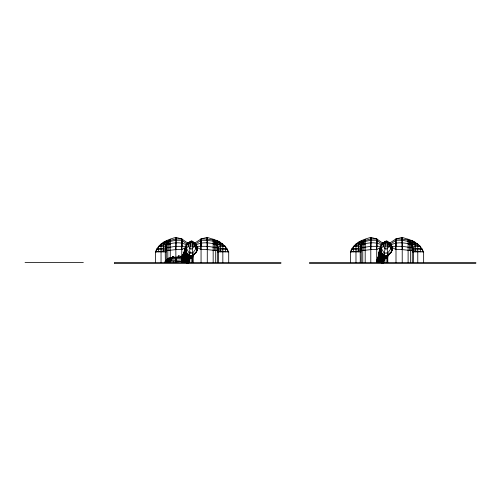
<?xml version="1.0" encoding="UTF-8"?>
<svg xmlns="http://www.w3.org/2000/svg" width="501" height="501" viewBox="0 0 501 501"><rect width="100%" height="100%" fill="white"/><g stroke="black" fill="none" stroke-linecap="round" stroke-linejoin="round"><path stroke-width="0.38" stroke-dasharray="2.5 1.88" d="M190.724 253.675L190.775 251.702L188.771 251.69M190.18 252.366L191.808 252.366M385.664 252.366L386.747 252.366M190.023 252.16L191.514 252.16M187.812 248.997L188.182 249.11"/><path stroke-width="0.75" d="M181.594 262.474L181.594 256.7L184.074 253.318L181.594 256.7L181.6 258.284L170.703 259.386M185.451 248.922L185.451 246.586L187.681 243.029L189.566 241.97L192.39 242.046L196.154 245.196L196.148 248.421L197.037 250.481L196.617 252.166L191.207 257.314L186.61 259.242L186.61 261.829M193.254 242.816L192.966 241.97L189.566 241.97L191.601 240.712L194.864 243.029L197.043 246.649L197.037 250.481L192.929 256.099L192.929 262.474M381.612 245.327L382.614 243.029L384.505 241.97L387.329 242.046L391.093 245.196L391.087 248.421L391.976 250.481L391.557 252.166L387.755 255.923L383.747 256.099L381.136 251.734M384.154 242.816L384.505 241.97L386.54 240.712L389.803 243.029L391.982 246.649L391.976 250.481L387.868 256.099L383.747 256.099L383.747 262.474M186.197 251.734L188.808 256.099L192.929 256.099L192.221 248.909L194.338 246.016L194.35 244.025L188.351 243.993L186.397 245.146L185.451 246.586M228.713 262.474L228.713 251.871L225.375 246.329C215.649 244.526 204.752 240.06 195.365 245.183L196.154 245.196L196.141 248.421L192.691 253.149L192.691 262.474M196.154 245.196L197.043 246.649L197.025 250.481L196.574 248.571M380.391 246.586L382.614 243.029L385.238 242.046L385.031 248.909L383.747 256.099L387.868 256.099L387.16 248.909L389.277 246.016L389.29 244.025L383.29 243.993L381.336 245.146L380.391 246.586L380.391 248.922M423.646 262.474L423.646 251.871L420.314 246.329C410.588 244.526 399.692 240.06 390.304 245.183L391.093 245.196L391.081 248.421L387.63 253.149L387.63 262.474M391.569 248.659L391.569 252.153L388.801 253.963L391.557 252.166L391.982 246.649L391.093 245.196M391.982 246.649L391.964 250.481L391.513 248.571M186.447 254.445L187.712 254.37L187.693 255.729L186.86 257.326L186.178 253.149M381.386 254.445L382.651 254.37L382.632 255.729L381.8 257.326L381.117 253.149M225.375 251.871L225.375 246.329C218.78 241.056 209.286 240.311 201.058 240.261L195.609 244.068L194.864 243.029L193.555 242.691L189.14 242.691L187.681 243.029L186.397 245.146C186.353 250.757 184.481 256.349 185.689 262.01M186.46 255.41L186.504 252.836L183.667 252.673L184.462 260.526L184.205 262.474L184.907 261.021L184.418 255.172L186.547 255.491L185.959 261.034L186.435 261.046L186.353 262.01M382.113 245.146L381.336 245.146C381.292 250.757 379.42 256.349 380.628 262.01M381.399 255.41L381.443 252.836L378.606 252.673L379.401 260.526L379.144 262.474L379.739 260.345L380.979 260.388L381.292 262.01M195.816 245.358L194.864 243.029L201.058 238.914L207.276 237.399L217.371 240.674L217.353 241.801L222.839 244.156L222.839 262.474M388.194 242.816L387.906 241.97L387.329 242.046L387.16 248.909L385.031 248.909L383.29 246.01L383.29 243.993L384.079 242.691L389.803 243.029L395.997 238.914L402.215 237.399L412.31 240.674L412.292 241.801L417.778 244.156L420.314 246.329L420.314 251.871M384.079 242.691L383.29 246.01L381.336 248.421L380.892 261.034L381.486 255.491L380.34 255.109L378.85 255.391L379.113 255.642L378.606 252.673L380.365 247.657L381.336 248.421L384.167 253.149L384.167 262.474M188.808 262.474C188 255.541 190.781 248.959 190.299 242.046L189.14 242.691L188.351 246.01L186.397 248.421L185.959 261.034M186.898 262.474L186.309 261.259L185.545 262.474C186.334 260.877 184.481 261.259 185.351 262.098L185.458 262.474L185.533 261.535L184.85 262.474L184.506 261.259L185.038 261.747L185.289 261.259L185.351 262.474M379.144 262.474L379.32 261.046L379.846 261.021L380.334 261.547L380.472 261.259L380.397 262.474C380.178 259.975 381.104 263.213 379.445 261.259L378.875 262.474L378.474 261.729L378.831 262.493L378.293 261.729L378.387 262.493M183.097 262.205L183.535 261.729L183.804 262.061L183.604 262.493L183.053 261.729L183.097 262.205L183.422 261.772L183.328 262.493L183.128 261.716L182.414 261.729L182.057 262.493L182.17 261.265L182.101 262.493L182.17 261.265L182.909 261.115L183.191 262.493L182.896 261.729M186.992 262.549L187.687 261.923C188.545 263.564 187.149 261.121 186.823 262.843L188.733 262.843C188.564 261.297 187.675 263.163 187.687 261.923L186.961 261.942L186.873 262.843L187.361 262.079L187.731 262.843L188.576 262.411L186.961 261.942L186.992 262.549L187.731 262.843M377.835 261.729L378.13 262.493L377.992 261.729M383.246 262.079L383.259 262.843L381.9 261.942L381.806 262.843L382.119 262.079L382.67 262.843L382.676 262.117L382.902 262.843L382.626 261.923L381.9 261.942L381.806 262.843L383.666 262.843L383.309 262.117L382.802 262.549L382.269 261.923L382.175 262.261L383.309 262.117L383.666 262.843M183.836 262.493L183.554 261.898L182.959 262.493L182.589 261.729L182.182 262.493L182.207 262.036L182.658 262.061M186.954 262.843L186.979 262.38C187.499 261.553 187.65 263.639 187.568 262.248L187.606 262.843M377.121 262.493L377.353 261.729L378.067 261.716L377.848 261.115L377.109 261.603M382.401 262.843C381.806 261.347 385.444 262.85 381.894 262.843L381.919 262.38L383.515 262.411L383.309 262.843L382.626 261.923L383.177 261.942L384.474 259.305L387.06 257.664L387.655 256.13M383.309 262.117L383.303 262.843L383.177 261.942L381.555 261.979L382.733 257.696L384.405 255.792L384.261 256.788L382.564 258.497L383.008 259.305L383.797 259.637L384.474 259.305M186.09 253.105L186.504 252.836L186.472 258.735L185.101 262.01L184.907 261.021L185.451 260.288L186.435 261.046L185.884 261.127M155.448 262.474L155.448 251.871L175.857 249.617L181.782 249.617L182.201 239.202M182.308 262.205C183.072 262.756 182.445 260.99 182.552 262.493L182.652 261.898L182.37 262.493M182.126 262.493L182.483 261.772L182.464 262.493L182.088 261.628L182.47 261.146L182.708 261.716L183.153 261.591L182.909 261.115L182.22 262.205L183.804 262.061L183.961 262.493L184.794 261.259L184.725 262.474M183.115 262.061L183.804 262.061L183.278 262.493L183.604 261.772L183.566 262.493L181.757 261.334L183.034 257L183.917 256.111M188.733 262.843L188.125 262.079L188.414 262.843M350.387 262.474L350.387 251.871L370.796 249.617L376.721 249.617L377.14 239.202M377.597 262.061L377.04 262.493L377.103 261.265L377.159 262.205L377.848 261.115L378.405 261.591L377.472 262.493L377.353 261.729L377.754 262.493L377.529 261.729M379.357 255.172L379.846 261.021L378.888 262.474C379.151 262.305 376.458 260.62 377.04 262.493L377.147 262.036L377.635 262.255M382.363 262.248L382.238 262.843L382.751 262.248L382.789 262.843M217.353 251.871L228.713 251.871L207.276 249.617L201.058 249.617C200.312 246.173 201.552 242.691 200.494 239.284L201.058 240.261M412.292 251.871L423.646 251.871L402.215 249.617L395.997 249.617C395.251 246.173 396.491 242.691 395.433 239.284L395.997 240.261L402.215 240.261L410.645 241.908L417.778 244.156L417.778 262.474M175.857 249.617L176.402 237.543M370.796 249.617L371.341 237.543M185.451 260.288L184.462 260.526L184.205 262.474L184.525 261.328L185.151 262.474L185.301 261.328L185.746 262.474L186.322 261.328L186.886 262.474M187.512 261.942L187.236 262.549M383.159 262.843L383.14 262.079L382.438 262.549L382.52 261.923L382.545 262.843M380.391 260.288L379.846 261.021L380.04 262.01L380.209 261.046M185.533 261.535L186.172 262.098L186.654 261.785L186.322 261.328L186.435 262.474L186.309 261.259L186.04 261.785M380.823 261.127L381.349 261.102L381.155 260.589L381.367 261.052L380.898 261.566L381.248 261.259L381.837 262.474L381.248 261.259L380.146 261.24M382.175 262.549L382.269 261.923L382.438 262.549M186.153 254.996L186.504 252.836M380.816 260.77L381.349 261.102L380.416 261.021L381.411 258.735L380.979 255.717L381.443 252.836L381.029 253.105M165.249 262.474C165.806 254.959 163.401 245.064 169.902 239.378M360.188 262.474C360.745 254.959 358.34 245.064 364.841 239.378M183.191 261.585L183.234 261.178L182.746 261.591M377.936 261.647L378.393 261.597L377.886 261.422L378.186 261.303L377.648 261.716L377.403 261.146L377.403 261.91M196.636 248.659L197.043 246.649M185.101 262.01L185.27 261.046M380.04 262.01L380.246 261.021M217.353 244.156L222.839 244.156C216.695 239.916 208.435 238.839 201.058 238.914L200.719 246.335M412.292 244.156L417.778 244.156C411.634 239.916 403.374 238.839 395.997 238.914L395.658 246.335M189.228 262.474L189.228 253.149L186.397 248.421L185.426 247.657L184.005 252.955L184.174 255.642L183.911 255.391L184.418 255.172M379.288 251.477L380.365 247.657L380.391 249.053M186.522 245.96L186.967 244.068L181.782 240.261L175.857 240.261L167.497 241.952M187.343 244.438L187.681 243.029L181.782 238.914L175.857 237.399C167.71 239.541 158.466 243.217 155.448 251.871L166.263 251.871M382.282 244.438L382.614 243.029L376.721 238.914L370.796 237.399C362.649 239.541 353.405 243.217 350.387 251.871L361.202 251.871M185.426 247.657L184.005 252.955L183.667 252.673L185.426 247.657L185.451 249.053M379.295 251.634L380.365 247.657M381.104 262.098L381.367 262.474L381.261 261.328L381.004 262.474L380.96 261.259L380.716 261.747L381.261 261.328L381.593 261.785C380.804 262.781 380.384 260.733 379.896 262.098L379.789 262.474L379.464 261.328L380.09 262.474L380.29 262.098M165.806 250.569C165.562 246.473 166.896 241.87 170.246 239.259L170.246 262.474M360.745 250.569C360.501 246.473 361.835 241.87 365.185 239.259L365.185 262.474M181.757 261.334L183.034 257L183.71 256.662M378.643 256.662L377.973 257L376.696 261.334L377.973 257L378.856 256.111M186.522 262.029L187.581 258.416M381.461 262.029L382.733 257.696L383.409 257.357M183.604 261.772L183.554 262.493L183.604 261.772L183.604 262.493L182.997 261.647M188.664 262.843L188.508 262.38L188.05 262.843L188.508 262.38L188.37 262.843L188.238 261.942L187.687 261.923M383.309 262.843L383.447 262.38L382.983 262.843L383.447 262.38L383.603 262.843L383.259 262.248L383.033 262.843M187.136 262.843L187.424 262.248M377.309 262.493L377.503 261.578L377.134 261.591L378.405 261.591L377.685 261.591M382.075 262.843L382.2 262.486M184.255 262.474L184.719 261.535L185.151 262.474M181.857 261.284L182.389 261.228L183.31 258.61L182.865 257.802L184.349 256.525M192.121 257.664L188.858 259.637L187.631 258.497L186.616 261.979L187.155 261.923L188.069 259.305L190.173 257.664L191.338 258.021L192.121 257.664L192.716 256.13M376.796 261.284L377.328 261.228L378.242 258.61L377.804 257.802L378.794 256.95M382.088 261.923L383.008 259.305L385.112 257.664L386.691 255.535M186.892 262.843L187.048 262.411L188.576 262.411L188.37 262.843L188.138 261.973L189.704 258.497M377.059 262.493L377.422 261.772L377.403 262.493L377.121 261.378L377.447 261.453M381.831 262.843L382.188 262.117L382.188 262.843M183.285 262.136L183.115 261.772L183.084 262.493M187.581 261.923L187.931 262.843L188.194 262.117L188.219 262.843L188.508 262.38M377.748 262.061L378.142 262.255L378.361 261.772M382.996 262.486L383.133 262.117L382.914 262.38M181.6 258.278L183.873 252.861L181.6 257.226L169.92 258.572M182.508 261.453L182.088 261.628L182.815 261.334M186.61 259.242L187.393 257.238L189.059 255.923L192.929 256.099M173.058 257.514L168.774 258.165L164.716 262.474L170.966 260.652L181.6 259.913L183.172 256.261L183.598 254.195L183.172 254.195L183.172 256.261L184.186 255.485M184.957 262.098L184.462 262.474L184.8 260.345M186.04 261.328L185.777 261.747L185.307 261.021M183.986 259.887L183.353 261.284L184.775 258.61L184.099 258.942L183.053 261.209L182.389 261.228M376.696 261.334L378.293 261.284L378.925 259.887M384.323 259.192L383.052 261.979L383.265 262.843L383.177 261.942L382.902 262.274L383.146 262.549M187.249 262.843C186.648 261.553 188.464 262.048 188.094 262.843L188.37 262.117L188.482 262.486L188.32 262.843L187.919 261.942M187.155 261.923L187.812 261.898L188.858 259.637L192.822 256.462L192.146 256.424L191.338 258.021M377.328 261.228L377.986 261.209L379.038 258.942L379.708 258.61M382.751 261.898L383.797 259.637L387.06 257.664L387.016 256.788M380.904 254.007L381.443 252.836L381.411 258.735L380.954 259.568M186.147 261.259L186.159 262.474L186.422 261.91L185.927 261.535L185.94 262.474M382.676 262.117L382.62 262.261M188.057 262.486L189.535 259.305M378.293 261.284L379.382 259.261M380.979 261.785L380.979 261.328L380.729 261.785C380.553 260.482 379.551 262.568 380.221 261.259L380.334 261.547M168.85 261.791L164.716 262.474L169.908 258.165L170.966 259.386L170.378 261.791L164.716 262.474L168.774 258.165L181.587 256.7L182.74 255.698M386.277 258.021L387.085 256.424L387.761 256.462L386.277 258.021L385.112 257.664L384.261 256.788L384.211 255.917M167.71 259.412L168.136 258.572M186.397 248.421L184.274 252.529L185.401 255.109M187.812 262.248L187.606 262.605M381.336 248.421L379.213 252.529L380.34 255.109M378.462 262.205L378.581 262.493L378.743 262.061L378.217 262.493L378.349 261.898L378.656 262.136L378.693 262.493L378.105 261.898L378.105 262.493M378.349 261.898L378.142 262.255M175.112 257.883L175.1 257.408L172.507 257.696L172.507 256.305L175.838 257.883L176.339 258.835L175.575 262.474M380.979 261.328L380.685 262.474L380.879 262.098M186.015 259.568L186.472 258.735L186.147 256.468M170.246 239.259C167.083 242.121 164.961 246.235 165.249 250.569L170.246 250.569M365.185 239.259C362.023 242.121 359.9 246.235 360.188 250.569L365.185 250.569M379.739 260.345L379.32 261.046L378.925 258.641L379.382 257.815L380.297 257.495L381.142 257.877L381.411 258.735M185.921 257.952L187.65 256.969L188.37 255.773L186.428 255.773L187.712 254.37M382.651 254.37L381.367 255.773L383.309 255.773L382.589 256.969L380.86 257.952M189.14 242.691L188.351 243.993L188.351 246.01L190.092 248.909L192.221 248.909L192.39 242.046L192.966 241.97M184.794 261.547L184.462 260.526M183.535 261.729L183.435 262.493L183.435 261.729M378.374 262.493L378.543 261.772M383.447 262.38L383.14 262.843L383.121 262.248M187.261 262.486L187.299 262.843L187.073 262.549M379.896 262.474L379.883 261.535L379.194 262.474L379.119 261.747L381.574 261.747M379.357 262.01L379.119 261.747L379.401 262.474L379.664 262.098L380.09 262.474M186.322 258.04L187.393 257.238L191.207 257.314L192.472 255.523L191.207 257.314L191.207 262.474M386.146 257.314L387.411 255.516L386.146 257.314L386.146 262.474M192.472 255.523L191.207 257.314L188.808 256.099L192.816 255.923L192.879 262.474M184.863 261.127L184.362 261.102L184.637 260.727L183.986 258.641L184.443 257.815L185.357 257.495L186.203 257.877L186.472 258.735M379.576 260.727L379.301 261.102L379.401 260.526M391.557 252.166L388.814 253.951M184.875 261.102L184.362 261.102L184.637 260.727M377.854 261.578L378.167 261.178L378.355 261.61L378.186 261.303M183.278 262.493L183.742 262.036L183.961 262.493L184.18 261.747L186.654 261.785M183.203 262.036L183.247 261.303L183.128 261.628M184.381 261.046L185.476 261.021L185.965 261.547L186.435 261.046L186.215 260.589L186.422 261.077L186.021 261.102M168.774 258.165L164.716 262.474C171.242 260.533 178.6 263.451 184.731 260.082M183.172 254.195L184.186 253.187M183.591 262.255L183.447 262.255M378.531 262.255L378.374 262.036M383.991 255.923L382.332 257.238L382.363 262.843M161.04 262.474L161.04 244.156L166.263 241.113L166.263 262.474M355.979 262.474L355.979 244.156L361.202 241.113L361.202 262.474M395.997 240.261L390.548 244.068L389.803 243.029L390.147 244.469M181.782 249.617L185.552 247.406M376.721 249.617L380.491 247.406M170.966 259.386L164.716 262.474L170.54 258.572L170.966 260.652M186.86 257.326L187.65 256.969M381.8 257.326L382.589 256.969L382.539 256.099M166.263 244.156L161.04 244.156L166.263 241.801L166.244 240.674M361.202 244.156L355.979 244.156L361.202 241.801L361.183 240.674M186.04 255.717L186.547 255.491M380.979 255.717L381.486 255.491M161.04 244.156L167.835 241.908L170.246 241.908M355.979 244.156L362.774 241.908L370.796 240.261L376.721 240.261L381.906 244.068M163.501 242.196L175.857 238.914L181.782 238.914L182.07 240.467M358.44 242.196L370.796 238.914L376.721 238.914L377.009 240.467M158.623 251.871L158.623 246.329C167.641 244.62 177.83 240.167 186.566 244.914M353.562 251.871L353.562 246.329C362.58 244.62 372.769 240.167 381.505 244.914M156.65 251.871L156.65 249.166L175.857 246.335L185.915 246.31M351.589 251.871L351.589 249.166L370.796 246.335L380.848 246.31M170.234 258.278L171.636 258.078M362.436 241.952L365.185 241.908M174.486 257.345L178.751 256.957M182.733 262.205L182.195 261.591L182.564 261.578L182.533 262.493M175.682 261.704L181.587 261.478M387.085 256.424L385.82 256.462L387.761 256.462M170.246 240.655L168.969 240.655L168.969 250.569M213.169 240.655L214.509 240.655C219.739 246.605 218.248 255.253 218.417 262.474M365.185 240.655L363.908 240.655L363.908 250.569M408.108 240.655L409.449 240.655C414.678 246.605 413.187 255.253 413.356 262.474M213.169 241.908L215.706 241.908L216.877 244.344L218.417 250.569L213.169 250.569M384.505 241.97L387.906 241.97M408.108 241.908L410.645 241.908L411.816 244.344L413.356 250.569L408.108 250.569M163.501 243.048L166.263 243.048M187.681 243.029L188.915 243.029M217.353 243.048L220.246 243.048M358.44 243.048L361.202 243.048M412.292 243.048L415.185 243.048M170.246 244.344L166.714 244.344L166.714 250.569M213.169 244.344L216.877 244.344L216.877 250.569M365.185 244.344L361.653 244.344L361.653 250.569M408.108 244.344L411.816 244.344L411.816 250.569M158.623 246.329L166.263 246.329M196.48 246.31L207.276 246.335L227.441 249.166L227.441 251.871M217.353 246.329L225.375 246.329M353.562 246.329L361.202 246.329M391.413 246.31L402.215 246.335L422.381 249.166L422.381 251.871M412.292 246.329L420.314 246.329M217.829 250.569L217.829 247.532L215.706 241.908L213.169 239.259L213.169 262.474M412.768 250.569L412.768 247.532L410.645 241.908L408.108 239.259L408.108 262.474M165.806 247.532L170.246 247.532M213.169 247.532L217.829 247.532L215.536 241.87L212.831 239.152L214.509 240.655L214.509 250.569M360.745 247.532L365.185 247.532M408.108 247.532L412.768 247.532L410.476 241.87L407.77 239.152L409.449 240.655L409.449 250.569M156.65 249.166L166.263 249.166M217.353 249.166L227.441 249.166M351.589 249.166L361.202 249.166M412.292 249.166L422.381 249.166M189.228 253.149L192.691 253.149M384.167 253.149L387.63 253.149M186.428 255.773L188.37 255.773M381.367 255.773L383.309 255.773M187.944 257.238L187.393 257.238L187.318 262.843M189.121 257.282L192.879 257.282M384.06 257.282L387.818 257.282M379.846 261.021L381.374 261.046L380.96 261.102M182.195 261.591L183.472 261.591L183.56 262.493L183.554 261.898M182.088 261.628L182.408 261.628M377.028 261.628L377.403 262.493M184.813 262.01L184.18 261.747L186.422 261.91L186.616 262.474M377.898 262.493L377.735 261.898L377.472 262.493M382.858 261.942L383.177 261.942M185.351 262.098L185.746 262.474M377.159 262.205L378.387 262.255M182.696 262.255L183.04 261.898L183.523 262.205M25.05 262.474L83.335 262.474M281.011 262.474L114.435 262.474L114.435 263.601L280.948 263.601M309.374 262.474L475.95 262.474M309.374 263.601L475.887 263.601M383.29 246.01L389.277 246.016L391.087 248.421L389.29 246.016L388.494 242.691M188.351 246.01L194.338 246.016L196.148 248.421L194.35 246.016L193.555 242.691M186.397 245.146L187.174 245.146M185.476 261.021L186.435 261.046M182.915 261.578L183.472 261.591L183.642 262.493M377.986 261.209L378.387 261.228M183.053 261.209L183.447 261.228M187.812 261.898L188.213 261.923M378.242 258.61L379.038 258.942M183.31 258.61L184.099 258.942M417.778 244.156L412.292 241.113L412.292 262.474M222.839 244.156L217.353 241.113L217.353 262.474M182.946 261.422L183.454 261.597L183.197 262.493L183.197 261.91M412.31 240.674L415.185 242.196M217.371 240.674L220.246 242.196M185.877 260.77L186.422 261.077M391.375 247.037L395.997 249.617M196.436 247.037L201.058 249.617M187.85 262.605L187.361 262.079M172.507 256.305L173.772 257.408M381.9 261.942L382.175 262.261M408.108 239.259L410.645 241.908L410.645 262.474M213.169 239.259L215.706 241.908L215.706 262.474M381.374 253.606L380.992 252.153L383.653 255.385M186.435 253.606L186.053 252.153L188.714 255.385M380.992 252.153L383.566 255.385M186.053 252.153L188.626 255.385M383.303 262.605L383.422 262.486M188.32 262.248L188.608 262.843M188.363 262.605L188.482 262.486M389.803 243.029L390.755 245.358M184.806 261.328L185.057 261.785M380.484 262.098L380.685 262.474M379.977 261.747L379.752 261.547M378.374 262.205L378.499 262.493L378.493 261.898M411.521 244.275L412.768 247.494M216.582 244.275L217.829 247.494M378.549 254.095L378.925 255.128M183.61 254.095L184.174 255.642M381.555 262.474L380.866 261.535L380.879 262.474M185.94 262.098L186.172 262.474M183.742 262.036L183.892 262.493M195.835 247.137L196.141 248.433M380.898 261.566L380.823 261.24L380.898 262.01M185.965 261.566L185.884 261.24L185.965 262.01M175.838 257.883L176.339 260.313M183.128 261.716L183.197 262.205M376.721 240.261L377.034 243.023M181.782 240.261L182.095 243.023M395.658 243.029L395.997 246.335M200.719 243.029L201.058 246.335M376.721 242.891L377.034 246.335M181.782 242.891L182.095 246.335M402.215 249.617L401.808 237.499M207.276 249.617L206.869 237.499M181.6 257.226L181.587 256.7L178.331 255.479L178.331 257.057M387.755 255.923L387.818 262.474M189.059 255.923L189.121 262.474M379.983 248.515L379.996 250.055M185.044 248.515L185.057 250.055M181.6 258.829L181.6 259.913M415.185 242.403L415.185 251.871M402.215 237.399L402.215 262.474M395.997 238.914L395.997 262.474M389.29 244.025L389.29 246.016M382.827 262.117L382.87 262.843M381.261 261.328L381.261 261.785M381.086 261.259L381.104 262.474L381.361 261.91L379.883 261.91L379.883 261.535M380.484 261.328L380.472 262.474M380.24 261.328L380.29 262.474M379.745 261.328L379.745 261.785M379.658 261.535L379.664 262.474M379.464 261.328L379.464 262.474M377.979 261.898L377.979 262.493M377.735 261.898L377.773 262.493M377.597 261.772L377.635 262.493M376.721 238.914L376.721 262.474M370.796 237.399L370.796 262.474M362.774 241.908L362.774 262.474M358.44 242.403L358.44 251.871M220.246 242.403L220.246 251.871M207.276 237.399L207.276 262.474M201.058 238.914L201.058 262.474M194.35 244.025L194.35 246.016M187.812 262.843L187.43 262.117L187.462 262.843M186.322 261.328L186.322 261.785M185.545 261.328L185.545 261.785M185.301 261.328L185.301 261.785M184.944 261.535L184.957 262.474M184.525 261.328L184.525 262.474M183.372 253.174L183.372 254.283M182.965 262.061L182.834 262.493M182.796 261.898L182.796 262.493M182.658 261.772L182.696 262.493M181.782 238.914L181.782 262.474M175.857 237.399L175.857 262.474M173.465 261.791L173.465 262.474M170.378 261.791L170.378 262.474M168.43 261.791L168.43 262.474M167.835 241.908L167.835 262.474M163.501 242.403L163.501 251.871M196.63 252.153L193.868 253.963L196.63 252.153"/></g></svg>
